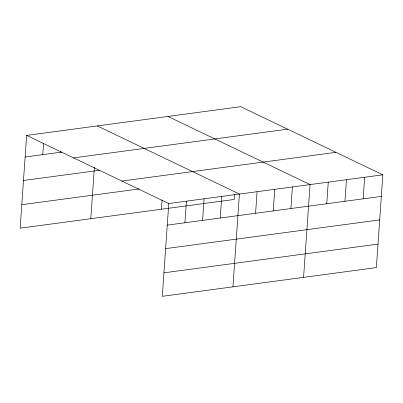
<?xml version="1.0" encoding="UTF-8"?>
<svg xmlns="http://www.w3.org/2000/svg" width="403" height="403" viewBox="0 0 403 403"><rect width="100%" height="100%" fill="white"/><g stroke="black" fill="none" stroke-linecap="round" stroke-linejoin="round"><path stroke-width="0.6" d="M26.638 135.408L168.776 203.54L162.288 296.316L376.362 267.592L382.85 174.816L240.712 106.684L26.638 135.408L20.15 228.184L234.224 199.46L234.571 194.513M42.789 154.631L43.564 143.528M60.45 152.258L60.536 151.024M90.796 218.708L94.388 167.3M161.437 209.228L162.087 199.953M184.927 222.758L186.438 201.173M202.588 220.391L204.099 198.8M220.25 218.018L221.761 196.432M232.934 286.835L239.422 194.06L97.284 125.932M255.573 213.283L257.084 191.692M273.234 210.91L274.74 189.319M290.895 208.542L292.402 186.952M303.575 277.355L310.063 184.579L167.925 116.452M326.752 203.732L328.259 182.141M344.948 201.288L346.459 179.698M363.143 198.845L364.655 177.255M25.127 156.999L61.669 152.097M73.542 157.895L287.616 129.167M23.485 180.489L99.612 170.278M121.872 181.058L335.946 152.334M21.792 204.694L139.332 188.921M168.776 203.54L382.85 174.816M167.265 225.131L381.339 196.402M165.623 248.621L379.697 219.897M163.93 272.826L378.004 244.097"/></g></svg>
